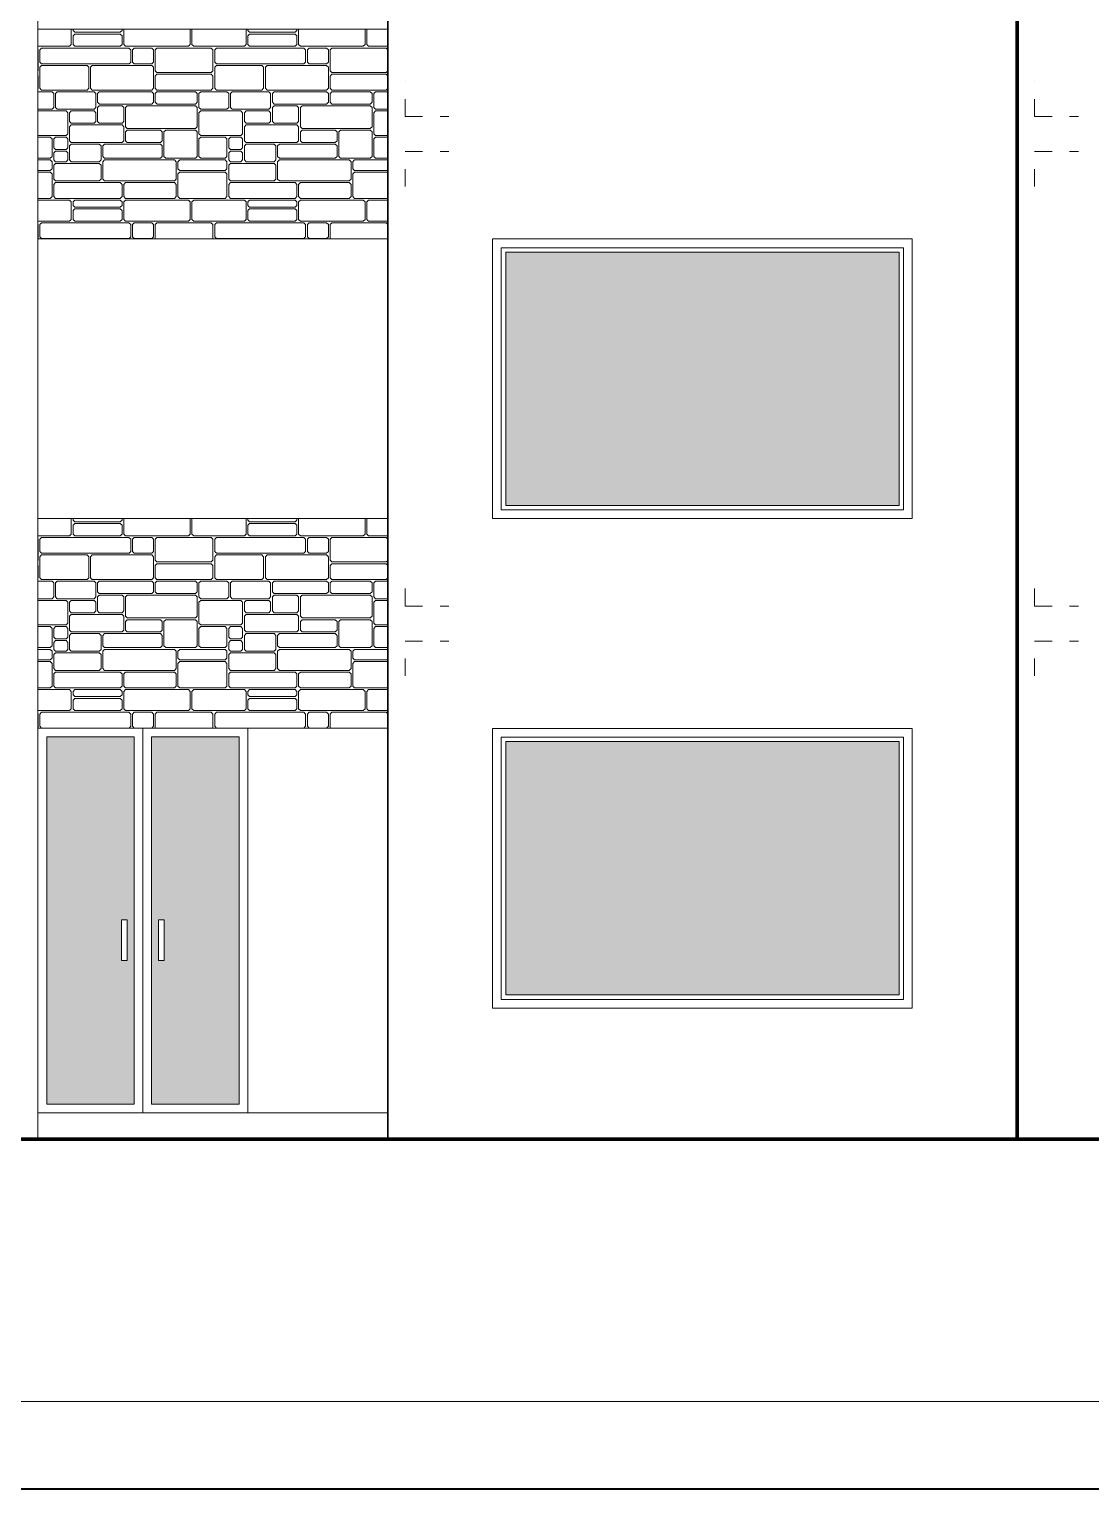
# Model space of a CAD drawing. Header units: inches. Extents: x 155.3 to 248.5, y 20.6 to 88.6.
# Drawn here: x 175.57 to 181.65, y 20.57 to 28.92 of the extents above; entities that cross this region are included whole.
import ezdxf

# ---------------------------------------------------------------- set-up
doc = ezdxf.new("R2010")
doc.units = ezdxf.units.IN
doc.header["$MEASUREMENT"] = 0
doc.linetypes.add('DASHED', pattern=[0.75, 0.5, -0.25])
doc.layers.add('MURO', color=7, linetype='Continuous')
doc.layers.add('TEXTURAS', color=251, linetype='Continuous')

msp = doc.modelspace()

# ---------------------------------------------------------------- hatches: boundary and pattern name
at = {"layer": 'TEXTURAS', "lineweight": 0}
h = msp.add_hatch(dxfattribs=at)
h.set_pattern_fill('LIMESTN', color=252, scale=0.1, style=0, double=1, pattern_type=2)
h.set_pattern_definition([(180, (177.6144, 28.6695), (-1, 1), [0.31, -0.69]), (180, (177.6144, 28.6595), (-1, 1), [0.31, -0.69]), (180, (177.5244, 28.3495), (-1, 1), [0.39, -0.61]), (180, (176.7844, 28.3095), (-1, 1), [0.23, -0.77]), (180, (177.1044, 28.3695), (-1, 1), [0.29, -0.71]), (180, (176.7844, 28.2195), (-1, 1), [0.06, -0.94]), (180, (176.7844, 28.2295), (-1, 1), [0.06, -0.94]), (180, (176.9744, 28.1495), (-1, 1), [0.25, -0.75]), (180, (177.0944, 27.8895), (-1, 1), [0.26, -0.74]), (180, (177.0944, 27.8995), (-1, 1), [0.26, -0.74]), (180, (176.6944, 28.1095), (-1, 1), [0.26, -0.74]), (180, (176.6944, 28.0995), (-1, 1), [0.26, -0.74]), (180, (177.6144, 28.5695), (-1, 1), [0.31, -0.03, 0.34, -0.03, 0.26, -0.03]), (180, (177.5244, 28.1795), (-1, 1), [0.17, -0.03, 0.32, -0.31, 0.14, -0.03]), (180, (177.4044, 27.9495), (-1, 1), [0.28, -0.03, 0.37, -0.03, 0.26, -0.03]), (180, (177.4844, 27.9395), (-1, 1), [0.36, -0.03, 0.26, -0.03, 0.29, -0.03]), (180, (177.4844, 27.8195), (-1, 1), [0.36, -0.03, 0.26, -0.03, 0.29, -0.03]), (180, (177.4044, 28.1695), (-1, 1), [0.4, -0.31, 0.26, -0.03]), (180, (177.4044, 28.0395), (-1, 1), [0.28, -0.03, 0.37, -0.32]), (180, (177.5244, 28.5595), (-1, 1), [0.22, -0.03, 0.3, -0.45]), (180, (176.9444, 28.5595), (-1, 1), [0.21, -0.03, 0.15, -0.61]), (180, (177.5244, 28.4895), (-1, 1), [0.22, -0.03, 0.3, -0.45]), (180, (177.2744, 27.7195), (-1, 1), [0.1, -0.03, 0.5, -0.37]), (180, (177.2744, 28.7095), (-1, 1), [0.34, -0.03, 0.26, -0.37]), (180, (177.5244, 28.4795), (-1, 1), [0.39, -0.03, 0.13, -0.45]), (180, (177.5244, 28.3395), (-1, 1), [0.17, -0.03, 0.19, -0.61]), (180, (176.9444, 28.4595), (-1, 1), [0.21, -0.03, 0.15, -0.61]), (180, (176.9444, 28.4495), (-1, 1), [0.13, -0.03, 0.23, -0.61]), (180, (177.3244, 28.2695), (-1, 1), [0.19, -0.03, 0.29, -0.49]), (180, (177.1044, 28.3795), (-1, 1), [0.13, -0.03, 0.13, -0.71]), (180, (176.7844, 28.2995), (-1, 1), [0.06, -0.03, 0.14, -0.77]), (180, (177.3244, 28.2595), (-1, 1), [0.32, -0.03, 0.16, -0.49]), (180, (176.9744, 28.1595), (-1, 1), [0.16, -0.03, 0.06, -0.75]), (180, (177.4044, 28.0495), (-1, 1), [0.4, -0.03, 0.25, -0.32]), (180, (177.6144, 27.8095), (-1, 1), [0.31, -0.03, 0.1, -0.03, 0.5, -0.03]), (90, (177.2844, 27.7295), (1, 1), [0.07, -0.7, 0.05, -0.03, 0.12, -0.03]), (90, (177.5444, 28.1895), (1, 1), [0.1, -0.03, 0.12, -0.03, 0.08, -0.64]), (90, (177.5344, 28.1895), (1, 1), [0.14, -0.03, 0.11, -0.03, 0.05, -0.64]), (90, (176.7944, 28.1695), (1, 1), [0.04, -0.03, 0.05, -0.03, 0.12, -0.73]), (90, (176.8044, 28.1695), (1, 1), [0.08, -0.03, 0.08, -0.03, 0.05, -0.73]), (90, (177.1044, 27.8295), (1, 1), [0.05, -0.03, 0.02, -0.03, 0.07, -0.8]), (90, (176.7044, 27.9595), (1, 1), [0.13, -0.03, 0.04, -0.03, 0.1, -0.67]), (90, (177.1644, 27.7295), (1, 1), [0.07, -0.93]), (90, (177.1544, 27.7295), (1, 1), [0.07, -0.93]), (90, (177.6244, 28.5795), (1, 1), [0.07, -0.03, 0.12, -0.78]), (90, (176.6344, 27.7295), (1, 1), [0.07, -0.78, 0.12, -0.03]), (90, (176.9644, 28.3895), (1, 1), [0.08, -0.03, 0.05, -0.84]), (90, (177.3344, 28.1895), (1, 1), [0.06, -0.03, 0.05, -0.86]), (90, (177.1244, 28.2795), (1, 1), [0.05, -0.03, 0.11, -0.81]), (90, (177.1144, 28.2795), (1, 1), [0.08, -0.03, 0.08, -0.81]), (90, (176.9544, 28.3895), (1, 1), [0.05, -0.03, 0.08, -0.84]), (90, (176.9844, 28.0595), (1, 1), [0.08, -0.03, 0.08, -0.81]), (90, (176.9944, 28.0595), (1, 1), [0.1, -0.03, 0.06, -0.81]), (90, (176.7144, 28.1695), (1, 1), [0.04, -0.03, 0.05, -0.88]), (90, (177.4144, 27.9595), (1, 1), [0.07, -0.03, 0.1, -0.8]), (90, (177.1144, 27.8295), (1, 1), [0.1, -0.03, 0.07, -0.8]), (90, (176.7144, 27.9595), (1, 1), [0.07, -0.03, 0.08, -0.82]), (90, (176.8244, 27.8295), (1, 1), [0.05, -0.03, 0.02, -0.9]), (90, (177.4244, 27.9595), (1, 1), [0.13, -0.03, 0.04, -0.8]), (90, (176.9244, 28.5795), (1, 1), [0.12, -0.88]), (90, (176.9144, 28.5795), (1, 1), [0.12, -0.88]), (90, (176.7144, 28.4695), (1, 1), [0.08, -0.92]), (90, (177.3444, 28.1895), (1, 1), [0.14, -0.86]), (90, (176.7244, 28.4695), (1, 1), [0.08, -0.92]), (90, (177.5044, 27.8295), (1, 1), [0.1, -0.9]), (90, (177.4944, 27.8295), (1, 1), [0.1, -0.9]), (90, (176.8144, 27.8295), (1, 1), [0.1, -0.9]), (90, (177.2944, 28.4995), (1, 1), [0.05, -0.03, 0.07, -0.03, 0.12, -0.7]), (135, (177.28436, 27.7995), (0, 1), [0.01414, -1.40007]), (135, (177.17436, 27.7195), (0, 1), [0.01414, -1.40007]), (135, (177.15436, 27.7995), (0, 1), [0.01414, -1.40007]), (135, (176.64436, 27.7195), (0, 1), [0.01414, -1.40007]), (135, (177.62436, 27.7995), (0, 1), [0.01414, -1.40007]), (135, (177.30436, 28.6695), (0, 1), [0.01414, -1.40007]), (135, (177.30436, 28.5695), (0, 1), [0.01414, -1.40007]), (135, (177.30436, 28.4895), (0, 1), [0.01414, -1.40007]), (135, (177.62436, 28.6495), (0, 1), [0.01414, -1.40007]), (135, (176.93436, 28.5695), (0, 1), [0.01414, -1.40007]), (135, (176.64436, 28.5695), (0, 1), [0.01414, -1.40007]), (135, (177.28436, 28.6995), (0, 1), [0.01414, -1.40007]), (135, (176.91436, 28.6995), (0, 1), [0.01414, -1.40007]), (135, (177.53436, 28.5495), (0, 1), [0.01414, -1.40007]), (135, (177.53436, 28.4695), (0, 1), [0.01414, -1.40007]), (135, (177.13436, 28.3495), (0, 1), [0.01414, -1.40007]), (135, (177.11436, 28.4695), (0, 1), [0.01414, -1.40007]), (135, (176.97436, 28.3795), (0, 1), [0.01414, -1.40007]), (135, (177.28436, 28.5495), (0, 1), [0.01414, -1.40007]), (135, (176.97436, 28.4895), (0, 1), [0.01414, -1.40007]), (135, (176.95436, 28.5495), (0, 1), [0.01414, -1.40007]), (135, (176.73436, 28.4595), (0, 1), [0.01414, -1.40007]), (135, (177.53436, 28.3295), (0, 1), [0.01414, -1.40007]), (135, (177.35436, 28.1795), (0, 1), [0.01414, -1.40007]), (135, (176.71436, 28.5495), (0, 1), [0.01414, -1.40007]), (135, (177.55436, 28.4595), (0, 1), [0.01414, -1.40007]), (135, (176.79436, 28.4395), (0, 1), [0.01414, -1.40007]), (135, (176.95436, 28.4395), (0, 1), [0.01414, -1.40007]), (135, (176.81436, 28.3795), (0, 1), [0.01414, -1.40007]), (135, (177.11436, 28.3595), (0, 1), [0.01414, -1.40007]), (135, (176.79436, 28.2095), (0, 1), [0.01414, -1.40007]), (135, (176.79436, 28.2895), (0, 1), [0.01414, -1.40007]), (135, (176.72436, 28.2295), (0, 1), [0.01414, -1.40007]), (135, (176.72436, 28.1595), (0, 1), [0.01414, -1.40007]), (135, (176.81436, 28.2695), (0, 1), [0.01414, -1.40007]), (135, (176.98436, 28.2495), (0, 1), [0.01414, -1.40007]), (135, (177.33436, 28.2495), (0, 1), [0.01414, -1.40007]), (135, (177.00436, 28.1795), (0, 1), [0.01414, -1.40007]), (135, (177.55436, 28.3095), (0, 1), [0.01414, -1.40007]), (135, (177.55436, 28.1795), (0, 1), [0.01414, -1.40007]), (135, (177.33436, 28.3295), (0, 1), [0.01414, -1.40007]), (135, (177.13436, 28.2695), (0, 1), [0.01414, -1.40007]), (135, (176.81436, 28.1595), (0, 1), [0.01414, -1.40007]), (135, (176.98436, 28.1395), (0, 1), [0.01414, -1.40007]), (135, (176.70436, 28.2895), (0, 1), [0.01414, -1.40007]), (135, (177.41436, 28.1595), (0, 1), [0.01414, -1.40007]), (135, (177.00436, 28.0495), (0, 1), [0.01414, -1.40007]), (135, (176.70436, 28.1595), (0, 1), [0.01414, -1.40007]), (135, (176.72436, 28.0495), (0, 1), [0.01414, -1.40007]), (135, (177.10436, 27.9295), (0, 1), [0.01414, -1.40007]), (135, (176.83436, 27.8995), (0, 1), [0.01414, -1.40007]), (135, (177.10436, 27.8795), (0, 1), [0.01414, -1.40007]), (135, (176.83436, 27.8195), (0, 1), [0.01414, -1.40007]), (135, (177.41436, 28.0295), (0, 1), [0.01414, -1.40007]), (135, (177.12436, 27.9495), (0, 1), [0.01414, -1.40007]), (135, (177.10436, 28.0295), (0, 1), [0.01414, -1.40007]), (135, (176.72436, 27.9495), (0, 1), [0.01414, -1.40007]), (135, (177.43436, 27.9495), (0, 1), [0.01414, -1.40007]), (135, (177.43436, 28.1095), (0, 1), [0.01414, -1.40007]), (135, (177.51436, 27.8195), (0, 1), [0.01414, -1.40007]), (135, (177.12436, 27.8195), (0, 1), [0.01414, -1.40007]), (135, (177.49436, 27.9295), (0, 1), [0.01414, -1.40007]), (135, (176.81436, 27.9295), (0, 1), [0.01414, -1.40007]), (135, (176.70436, 28.0895), (0, 1), [0.01414, -1.40007]), (45, (177.29436, 27.7995), (1, 0), [0.01414, -1.40007]), (45, (177.27436, 27.7195), (1, 0), [0.01414, -1.40007]), (45, (177.16436, 27.7995), (1, 0), [0.01414, -1.40007]), (45, (177.14436, 27.7195), (1, 0), [0.01414, -1.40007]), (45, (176.63436, 27.7995), (1, 0), [0.01414, -1.40007]), (45, (177.61436, 28.6695), (1, 0), [0.01414, -1.40007]), (45, (177.29436, 28.6495), (1, 0), [0.01414, -1.40007]), (45, (177.29436, 28.5495), (1, 0), [0.01414, -1.40007]), (45, (177.27436, 28.5695), (1, 0), [0.01414, -1.40007]), (45, (176.92436, 28.6995), (1, 0), [0.01414, -1.40007]), (45, (176.63436, 28.6995), (1, 0), [0.01414, -1.40007]), (45, (176.90436, 28.5695), (1, 0), [0.01414, -1.40007]), (45, (177.61436, 28.5695), (1, 0), [0.01414, -1.40007]), (45, (177.52436, 28.4895), (1, 0), [0.01414, -1.40007]), (45, (177.52436, 28.3495), (1, 0), [0.01414, -1.40007]), (45, (177.52436, 28.1795), (1, 0), [0.01414, -1.40007]), (45, (177.12436, 28.4695), (1, 0), [0.01414, -1.40007]), (45, (177.10436, 28.3795), (1, 0), [0.01414, -1.40007]), (45, (176.96436, 28.4695), (1, 0), [0.01414, -1.40007]), (45, (177.27436, 28.4895), (1, 0), [0.01414, -1.40007]), (45, (176.96436, 28.5495), (1, 0), [0.01414, -1.40007]), (45, (176.94436, 28.4595), (1, 0), [0.01414, -1.40007]), (45, (176.72436, 28.5495), (1, 0), [0.01414, -1.40007]), (45, (177.54436, 28.5495), (1, 0), [0.01414, -1.40007]), (45, (177.34436, 28.3295), (1, 0), [0.01414, -1.40007]), (45, (176.70436, 28.4595), (1, 0), [0.01414, -1.40007]), (45, (176.94436, 28.3795), (1, 0), [0.01414, -1.40007]), (45, (176.80436, 28.4395), (1, 0), [0.01414, -1.40007]), (45, (176.71436, 28.2895), (1, 0), [0.01414, -1.40007]), (45, (176.78436, 28.2295), (1, 0), [0.01414, -1.40007]), (45, (176.71436, 28.2095), (1, 0), [0.01414, -1.40007]), (45, (176.78436, 28.1595), (1, 0), [0.01414, -1.40007]), (45, (177.54436, 28.4395), (1, 0), [0.01414, -1.40007]), (45, (177.54436, 28.2895), (1, 0), [0.01414, -1.40007]), (45, (177.12436, 28.3295), (1, 0), [0.01414, -1.40007]), (45, (177.32436, 28.2695), (1, 0), [0.01414, -1.40007]), (45, (177.10436, 28.2695), (1, 0), [0.01414, -1.40007]), (45, (176.80436, 28.3595), (1, 0), [0.01414, -1.40007]), (45, (176.78436, 28.3095), (1, 0), [0.01414, -1.40007]), (45, (176.80436, 28.2495), (1, 0), [0.01414, -1.40007]), (45, (176.97436, 28.1595), (1, 0), [0.01414, -1.40007]), (45, (176.99436, 28.2495), (1, 0), [0.01414, -1.40007]), (45, (177.32436, 28.1795), (1, 0), [0.01414, -1.40007]), (45, (176.69436, 28.1795), (1, 0), [0.01414, -1.40007]), (45, (176.97436, 28.0495), (1, 0), [0.01414, -1.40007]), (45, (176.99436, 28.1595), (1, 0), [0.01414, -1.40007]), (45, (177.40436, 28.0495), (1, 0), [0.01414, -1.40007]), (45, (176.71436, 28.1395), (1, 0), [0.01414, -1.40007]), (45, (176.82436, 27.9295), (1, 0), [0.01414, -1.40007]), (45, (177.09436, 27.8995), (1, 0), [0.01414, -1.40007]), (45, (176.82436, 27.8795), (1, 0), [0.01414, -1.40007]), (45, (177.09436, 27.8195), (1, 0), [0.01414, -1.40007]), (45, (177.40436, 27.9495), (1, 0), [0.01414, -1.40007]), (45, (177.11436, 28.0295), (1, 0), [0.01414, -1.40007]), (45, (177.09436, 27.9495), (1, 0), [0.01414, -1.40007]), (45, (176.71436, 28.0295), (1, 0), [0.01414, -1.40007]), (45, (177.42436, 28.1595), (1, 0), [0.01414, -1.40007]), (45, (177.42436, 28.0895), (1, 0), [0.01414, -1.40007]), (45, (177.50436, 27.9295), (1, 0), [0.01414, -1.40007]), (45, (177.11436, 27.9295), (1, 0), [0.01414, -1.40007]), (45, (177.48436, 27.8195), (1, 0), [0.01414, -1.40007]), (45, (176.80436, 27.8195), (1, 0), [0.01414, -1.40007]), (45, (176.69436, 28.1095), (1, 0), [0.01414, -1.40007]), (45, (176.69436, 27.9495), (1, 0), [0.01414, -1.40007])])
h.paths.add_polyline_path([(175.6244, 28.4182), (175.6244, 28.9182), (177.6244, 28.9182), (177.6244, 28.4182)])
h.paths.add_polyline_path([(175.6244, 28.2182), (175.6244, 28.4182), (177.6244, 28.4182), (177.6244, 28.2182)])
h.paths.add_polyline_path([(177.6244, 28.2182), (177.6244, 27.7195), (175.6244, 27.7195), (175.6244, 28.2182)])
h = msp.add_hatch(color=252, dxfattribs=at)
h.set_gradient(color1=(91, 91, 91), one_color=1, tint=1, name='CYLINDER')
h.paths.add_polyline_path([(180.5494, 26.1932), (180.5494, 27.6432), (178.2994, 27.6432), (178.2994, 26.1932)])
h = msp.add_hatch(dxfattribs=at)
h.set_pattern_fill('LIMESTN', color=252, scale=0.1, style=0, double=1, pattern_type=2)
h.set_pattern_definition([(180, (177.6144, 25.8695), (-1, 1), [0.31, -0.69]), (180, (177.6144, 25.8595), (-1, 1), [0.31, -0.69]), (180, (177.5244, 25.5495), (-1, 1), [0.39, -0.61]), (180, (176.7844, 25.5095), (-1, 1), [0.23, -0.77]), (180, (177.1044, 25.5695), (-1, 1), [0.29, -0.71]), (180, (176.7844, 25.4195), (-1, 1), [0.06, -0.94]), (180, (176.7844, 25.4295), (-1, 1), [0.06, -0.94]), (180, (176.9744, 25.3495), (-1, 1), [0.25, -0.75]), (180, (177.0944, 25.0895), (-1, 1), [0.26, -0.74]), (180, (177.0944, 25.0995), (-1, 1), [0.26, -0.74]), (180, (176.6944, 25.3095), (-1, 1), [0.26, -0.74]), (180, (176.6944, 25.2995), (-1, 1), [0.26, -0.74]), (180, (177.6144, 25.7695), (-1, 1), [0.31, -0.03, 0.34, -0.03, 0.26, -0.03]), (180, (177.5244, 25.3795), (-1, 1), [0.17, -0.03, 0.32, -0.31, 0.14, -0.03]), (180, (177.4044, 25.1495), (-1, 1), [0.28, -0.03, 0.37, -0.03, 0.26, -0.03]), (180, (177.4844, 25.1395), (-1, 1), [0.36, -0.03, 0.26, -0.03, 0.29, -0.03]), (180, (177.4844, 25.0195), (-1, 1), [0.36, -0.03, 0.26, -0.03, 0.29, -0.03]), (180, (177.4044, 25.3695), (-1, 1), [0.4, -0.31, 0.26, -0.03]), (180, (177.4044, 25.2395), (-1, 1), [0.28, -0.03, 0.37, -0.32]), (180, (177.5244, 25.7595), (-1, 1), [0.22, -0.03, 0.3, -0.45]), (180, (176.9444, 25.7595), (-1, 1), [0.21, -0.03, 0.15, -0.61]), (180, (177.5244, 25.6895), (-1, 1), [0.22, -0.03, 0.3, -0.45]), (180, (177.2744, 24.9195), (-1, 1), [0.1, -0.03, 0.5, -0.37]), (180, (177.2744, 25.9095), (-1, 1), [0.34, -0.03, 0.26, -0.37]), (180, (177.5244, 25.6795), (-1, 1), [0.39, -0.03, 0.13, -0.45]), (180, (177.5244, 25.5395), (-1, 1), [0.17, -0.03, 0.19, -0.61]), (180, (176.9444, 25.6595), (-1, 1), [0.21, -0.03, 0.15, -0.61]), (180, (176.9444, 25.6495), (-1, 1), [0.13, -0.03, 0.23, -0.61]), (180, (177.3244, 25.4695), (-1, 1), [0.19, -0.03, 0.29, -0.49]), (180, (177.1044, 25.5795), (-1, 1), [0.13, -0.03, 0.13, -0.71]), (180, (176.7844, 25.4995), (-1, 1), [0.06, -0.03, 0.14, -0.77]), (180, (177.3244, 25.4595), (-1, 1), [0.32, -0.03, 0.16, -0.49]), (180, (176.9744, 25.3595), (-1, 1), [0.16, -0.03, 0.06, -0.75]), (180, (177.4044, 25.2495), (-1, 1), [0.4, -0.03, 0.25, -0.32]), (180, (177.6144, 25.0095), (-1, 1), [0.31, -0.03, 0.1, -0.03, 0.5, -0.03]), (90, (177.2844, 24.9295), (1, 1), [0.07, -0.7, 0.05, -0.03, 0.12, -0.03]), (90, (177.5444, 25.3895), (1, 1), [0.1, -0.03, 0.12, -0.03, 0.08, -0.64]), (90, (177.5344, 25.3895), (1, 1), [0.14, -0.03, 0.11, -0.03, 0.05, -0.64]), (90, (176.7944, 25.3695), (1, 1), [0.04, -0.03, 0.05, -0.03, 0.12, -0.73]), (90, (176.8044, 25.3695), (1, 1), [0.08, -0.03, 0.08, -0.03, 0.05, -0.73]), (90, (177.1044, 25.0295), (1, 1), [0.05, -0.03, 0.02, -0.03, 0.07, -0.8]), (90, (176.7044, 25.1595), (1, 1), [0.13, -0.03, 0.04, -0.03, 0.1, -0.67]), (90, (177.1644, 24.9295), (1, 1), [0.07, -0.93]), (90, (177.1544, 24.9295), (1, 1), [0.07, -0.93]), (90, (177.6244, 25.7795), (1, 1), [0.07, -0.03, 0.12, -0.78]), (90, (176.6344, 24.9295), (1, 1), [0.07, -0.78, 0.12, -0.03]), (90, (176.9644, 25.5895), (1, 1), [0.08, -0.03, 0.05, -0.84]), (90, (177.3344, 25.3895), (1, 1), [0.06, -0.03, 0.05, -0.86]), (90, (177.1244, 25.4795), (1, 1), [0.05, -0.03, 0.11, -0.81]), (90, (177.1144, 25.4795), (1, 1), [0.08, -0.03, 0.08, -0.81]), (90, (176.9544, 25.5895), (1, 1), [0.05, -0.03, 0.08, -0.84]), (90, (176.9844, 25.2595), (1, 1), [0.08, -0.03, 0.08, -0.81]), (90, (176.9944, 25.2595), (1, 1), [0.1, -0.03, 0.06, -0.81]), (90, (176.7144, 25.3695), (1, 1), [0.04, -0.03, 0.05, -0.88]), (90, (177.4144, 25.1595), (1, 1), [0.07, -0.03, 0.1, -0.8]), (90, (177.1144, 25.0295), (1, 1), [0.1, -0.03, 0.07, -0.8]), (90, (176.7144, 25.1595), (1, 1), [0.07, -0.03, 0.08, -0.82]), (90, (176.8244, 25.0295), (1, 1), [0.05, -0.03, 0.02, -0.9]), (90, (177.4244, 25.1595), (1, 1), [0.13, -0.03, 0.04, -0.8]), (90, (176.9244, 25.7795), (1, 1), [0.12, -0.88]), (90, (176.9144, 25.7795), (1, 1), [0.12, -0.88]), (90, (176.7144, 25.6695), (1, 1), [0.08, -0.92]), (90, (177.3444, 25.3895), (1, 1), [0.14, -0.86]), (90, (176.7244, 25.6695), (1, 1), [0.08, -0.92]), (90, (177.5044, 25.0295), (1, 1), [0.1, -0.9]), (90, (177.4944, 25.0295), (1, 1), [0.1, -0.9]), (90, (176.8144, 25.0295), (1, 1), [0.1, -0.9]), (90, (177.2944, 25.6995), (1, 1), [0.05, -0.03, 0.07, -0.03, 0.12, -0.7]), (135, (177.28436, 24.9995), (0, 1), [0.01414, -1.40007]), (135, (177.17436, 24.9195), (0, 1), [0.01414, -1.40007]), (135, (177.15436, 24.9995), (0, 1), [0.01414, -1.40007]), (135, (176.64436, 24.9195), (0, 1), [0.01414, -1.40007]), (135, (177.62436, 24.9995), (0, 1), [0.01414, -1.40007]), (135, (177.30436, 25.8695), (0, 1), [0.01414, -1.40007]), (135, (177.30436, 25.7695), (0, 1), [0.01414, -1.40007]), (135, (177.30436, 25.6895), (0, 1), [0.01414, -1.40007]), (135, (177.62436, 25.8495), (0, 1), [0.01414, -1.40007]), (135, (176.93436, 25.7695), (0, 1), [0.01414, -1.40007]), (135, (176.64436, 25.7695), (0, 1), [0.01414, -1.40007]), (135, (177.28436, 25.8995), (0, 1), [0.01414, -1.40007]), (135, (176.91436, 25.8995), (0, 1), [0.01414, -1.40007]), (135, (177.53436, 25.7495), (0, 1), [0.01414, -1.40007]), (135, (177.53436, 25.6695), (0, 1), [0.01414, -1.40007]), (135, (177.13436, 25.5495), (0, 1), [0.01414, -1.40007]), (135, (177.11436, 25.6695), (0, 1), [0.01414, -1.40007]), (135, (176.97436, 25.5795), (0, 1), [0.01414, -1.40007]), (135, (177.28436, 25.7495), (0, 1), [0.01414, -1.40007]), (135, (176.97436, 25.6895), (0, 1), [0.01414, -1.40007]), (135, (176.95436, 25.7495), (0, 1), [0.01414, -1.40007]), (135, (176.73436, 25.6595), (0, 1), [0.01414, -1.40007]), (135, (177.53436, 25.5295), (0, 1), [0.01414, -1.40007]), (135, (177.35436, 25.3795), (0, 1), [0.01414, -1.40007]), (135, (176.71436, 25.7495), (0, 1), [0.01414, -1.40007]), (135, (177.55436, 25.6595), (0, 1), [0.01414, -1.40007]), (135, (176.79436, 25.6395), (0, 1), [0.01414, -1.40007]), (135, (176.95436, 25.6395), (0, 1), [0.01414, -1.40007]), (135, (176.81436, 25.5795), (0, 1), [0.01414, -1.40007]), (135, (177.11436, 25.5595), (0, 1), [0.01414, -1.40007]), (135, (176.79436, 25.4095), (0, 1), [0.01414, -1.40007]), (135, (176.79436, 25.4895), (0, 1), [0.01414, -1.40007]), (135, (176.72436, 25.4295), (0, 1), [0.01414, -1.40007]), (135, (176.72436, 25.3595), (0, 1), [0.01414, -1.40007]), (135, (176.81436, 25.4695), (0, 1), [0.01414, -1.40007]), (135, (176.98436, 25.4495), (0, 1), [0.01414, -1.40007]), (135, (177.33436, 25.4495), (0, 1), [0.01414, -1.40007]), (135, (177.00436, 25.3795), (0, 1), [0.01414, -1.40007]), (135, (177.55436, 25.5095), (0, 1), [0.01414, -1.40007]), (135, (177.55436, 25.3795), (0, 1), [0.01414, -1.40007]), (135, (177.33436, 25.5295), (0, 1), [0.01414, -1.40007]), (135, (177.13436, 25.4695), (0, 1), [0.01414, -1.40007]), (135, (176.81436, 25.3595), (0, 1), [0.01414, -1.40007]), (135, (176.98436, 25.3395), (0, 1), [0.01414, -1.40007]), (135, (176.70436, 25.4895), (0, 1), [0.01414, -1.40007]), (135, (177.41436, 25.3595), (0, 1), [0.01414, -1.40007]), (135, (177.00436, 25.2495), (0, 1), [0.01414, -1.40007]), (135, (176.70436, 25.3595), (0, 1), [0.01414, -1.40007]), (135, (176.72436, 25.2495), (0, 1), [0.01414, -1.40007]), (135, (177.10436, 25.1295), (0, 1), [0.01414, -1.40007]), (135, (176.83436, 25.0995), (0, 1), [0.01414, -1.40007]), (135, (177.10436, 25.0795), (0, 1), [0.01414, -1.40007]), (135, (176.83436, 25.0195), (0, 1), [0.01414, -1.40007]), (135, (177.41436, 25.2295), (0, 1), [0.01414, -1.40007]), (135, (177.12436, 25.1495), (0, 1), [0.01414, -1.40007]), (135, (177.10436, 25.2295), (0, 1), [0.01414, -1.40007]), (135, (176.72436, 25.1495), (0, 1), [0.01414, -1.40007]), (135, (177.43436, 25.1495), (0, 1), [0.01414, -1.40007]), (135, (177.43436, 25.3095), (0, 1), [0.01414, -1.40007]), (135, (177.51436, 25.0195), (0, 1), [0.01414, -1.40007]), (135, (177.12436, 25.0195), (0, 1), [0.01414, -1.40007]), (135, (177.49436, 25.1295), (0, 1), [0.01414, -1.40007]), (135, (176.81436, 25.1295), (0, 1), [0.01414, -1.40007]), (135, (176.70436, 25.2895), (0, 1), [0.01414, -1.40007]), (45, (177.29436, 24.9995), (1, 0), [0.01414, -1.40007]), (45, (177.27436, 24.9195), (1, 0), [0.01414, -1.40007]), (45, (177.16436, 24.9995), (1, 0), [0.01414, -1.40007]), (45, (177.14436, 24.9195), (1, 0), [0.01414, -1.40007]), (45, (176.63436, 24.9995), (1, 0), [0.01414, -1.40007]), (45, (177.61436, 25.8695), (1, 0), [0.01414, -1.40007]), (45, (177.29436, 25.8495), (1, 0), [0.01414, -1.40007]), (45, (177.29436, 25.7495), (1, 0), [0.01414, -1.40007]), (45, (177.27436, 25.7695), (1, 0), [0.01414, -1.40007]), (45, (176.92436, 25.8995), (1, 0), [0.01414, -1.40007]), (45, (176.63436, 25.8995), (1, 0), [0.01414, -1.40007]), (45, (176.90436, 25.7695), (1, 0), [0.01414, -1.40007]), (45, (177.61436, 25.7695), (1, 0), [0.01414, -1.40007]), (45, (177.52436, 25.6895), (1, 0), [0.01414, -1.40007]), (45, (177.52436, 25.5495), (1, 0), [0.01414, -1.40007]), (45, (177.52436, 25.3795), (1, 0), [0.01414, -1.40007]), (45, (177.12436, 25.6695), (1, 0), [0.01414, -1.40007]), (45, (177.10436, 25.5795), (1, 0), [0.01414, -1.40007]), (45, (176.96436, 25.6695), (1, 0), [0.01414, -1.40007]), (45, (177.27436, 25.6895), (1, 0), [0.01414, -1.40007]), (45, (176.96436, 25.7495), (1, 0), [0.01414, -1.40007]), (45, (176.94436, 25.6595), (1, 0), [0.01414, -1.40007]), (45, (176.72436, 25.7495), (1, 0), [0.01414, -1.40007]), (45, (177.54436, 25.7495), (1, 0), [0.01414, -1.40007]), (45, (177.34436, 25.5295), (1, 0), [0.01414, -1.40007]), (45, (176.70436, 25.6595), (1, 0), [0.01414, -1.40007]), (45, (176.94436, 25.5795), (1, 0), [0.01414, -1.40007]), (45, (176.80436, 25.6395), (1, 0), [0.01414, -1.40007]), (45, (176.71436, 25.4895), (1, 0), [0.01414, -1.40007]), (45, (176.78436, 25.4295), (1, 0), [0.01414, -1.40007]), (45, (176.71436, 25.4095), (1, 0), [0.01414, -1.40007]), (45, (176.78436, 25.3595), (1, 0), [0.01414, -1.40007]), (45, (177.54436, 25.6395), (1, 0), [0.01414, -1.40007]), (45, (177.54436, 25.4895), (1, 0), [0.01414, -1.40007]), (45, (177.12436, 25.5295), (1, 0), [0.01414, -1.40007]), (45, (177.32436, 25.4695), (1, 0), [0.01414, -1.40007]), (45, (177.10436, 25.4695), (1, 0), [0.01414, -1.40007]), (45, (176.80436, 25.5595), (1, 0), [0.01414, -1.40007]), (45, (176.78436, 25.5095), (1, 0), [0.01414, -1.40007]), (45, (176.80436, 25.4495), (1, 0), [0.01414, -1.40007]), (45, (176.97436, 25.3595), (1, 0), [0.01414, -1.40007]), (45, (176.99436, 25.4495), (1, 0), [0.01414, -1.40007]), (45, (177.32436, 25.3795), (1, 0), [0.01414, -1.40007]), (45, (176.69436, 25.3795), (1, 0), [0.01414, -1.40007]), (45, (176.97436, 25.2495), (1, 0), [0.01414, -1.40007]), (45, (176.99436, 25.3595), (1, 0), [0.01414, -1.40007]), (45, (177.40436, 25.2495), (1, 0), [0.01414, -1.40007]), (45, (176.71436, 25.3395), (1, 0), [0.01414, -1.40007]), (45, (176.82436, 25.1295), (1, 0), [0.01414, -1.40007]), (45, (177.09436, 25.0995), (1, 0), [0.01414, -1.40007]), (45, (176.82436, 25.0795), (1, 0), [0.01414, -1.40007]), (45, (177.09436, 25.0195), (1, 0), [0.01414, -1.40007]), (45, (177.40436, 25.1495), (1, 0), [0.01414, -1.40007]), (45, (177.11436, 25.2295), (1, 0), [0.01414, -1.40007]), (45, (177.09436, 25.1495), (1, 0), [0.01414, -1.40007]), (45, (176.71436, 25.2295), (1, 0), [0.01414, -1.40007]), (45, (177.42436, 25.3595), (1, 0), [0.01414, -1.40007]), (45, (177.42436, 25.2895), (1, 0), [0.01414, -1.40007]), (45, (177.50436, 25.1295), (1, 0), [0.01414, -1.40007]), (45, (177.11436, 25.1295), (1, 0), [0.01414, -1.40007]), (45, (177.48436, 25.0195), (1, 0), [0.01414, -1.40007]), (45, (176.80436, 25.0195), (1, 0), [0.01414, -1.40007]), (45, (176.69436, 25.3095), (1, 0), [0.01414, -1.40007]), (45, (176.69436, 25.1495), (1, 0), [0.01414, -1.40007])])
h.paths.add_polyline_path([(175.6244, 25.6182), (175.6244, 26.1182), (177.6244, 26.1182), (177.6244, 25.6182)])
h.paths.add_polyline_path([(175.6244, 25.4182), (175.6244, 25.6182), (177.6244, 25.6182), (177.6244, 25.4182)])
h.paths.add_polyline_path([(177.6244, 25.4182), (177.6244, 24.9195), (175.6244, 24.9195), (175.6244, 25.4182)])
h = msp.add_hatch(dxfattribs=at)
h.set_pattern_fill('AR-SAND', color=252, scale=0.025, style=0, double=1)
h.set_pattern_definition([(142.5, (86.569564, 32.403146), (0.001574834, 0.048170594), [0, -0.038, 0, -0.0425, 0, -0.040625]), (172.5, (86.569564, 32.403146), (-0.044244418, 0.07055365), [0, -0.0205, 0, -0.03425, 0, -0.013125]), (212.5, (86.600314, 32.403146), (-0.077853547, 0.000141476), [0, -0.0125, 0, -0.045, 0, -0.05875]), (222.5, (86.600314, 32.403146), (-0.075153165, 0.02194189), [0, -0.00625, 0, -0.0295, 0, -0.03375])])
h.paths.add_polyline_path([(175.6744, 22.7682), (176.1744, 22.7682), (176.1744, 24.8695), (175.6744, 24.8695)])
h.paths.add_polyline_path([(176.102, 23.823), (176.1353, 23.823), (176.1353, 23.5904), (176.102, 23.5904)], flags=16)
h.paths.add_polyline_path([(176.2744, 22.7682), (176.7744, 22.7682), (176.7744, 24.8695), (176.2744, 24.8695)])
h.paths.add_polyline_path([(176.3467, 23.823), (176.3467, 23.5904), (176.3135, 23.5904), (176.3135, 23.823)], flags=16)
h = msp.add_hatch(color=252, dxfattribs=at)
h.set_gradient(color1=(91, 91, 91), one_color=1, tint=1, name='CYLINDER')
h.paths.add_polyline_path([(180.5494, 23.3932), (180.5494, 24.8432), (178.2994, 24.8432), (178.2994, 23.3932)])

# ---------------------------------------------------------------- linework, layer by layer
at = {"lineweight": 0}
msp.add_lwpolyline([(155.8244, 54.0682), (191.0774, 54.0682), (191.0774, 21.0682), (155.8244, 21.0682)], close=True, dxfattribs=at)
at = {"layer": 'MURO', "color": 7, "lineweight": 40}
msp.add_lwpolyline([(196.7759, 54.5682), (155.3244, 54.5682), (155.3244, 20.5682), (196.7759, 20.5682)], close=True, dxfattribs=at)
at = {"layer": 'TEXTURAS', "color": 252, "lineweight": 18}
for p, q in [((175.6244, 22.5682), (175.6244, 35.4682)), ((175.6244, 35.4682), (175.6244, 22.7182))]:
    msp.add_line(p, q, dxfattribs=at)
at = {"layer": 'TEXTURAS', "color": 252, "lineweight": 80}
msp.add_line((181.2244, 35.2182), (181.2244, 22.5682), dxfattribs=at)
at = {"layer": 'TEXTURAS', "color": 252, "lineweight": 30}
msp.add_line((177.6244, 34.9182), (177.6244, 22.5682), dxfattribs=at)
at = {"layer": 'TEXTURAS', "color": 252, "lineweight": 0}
for p, q in [((177.6244, 28.9182), (175.6244, 28.9182)), ((177.6244, 27.7195), (175.6244, 27.7195)), ((177.6244, 26.1182), (175.6244, 26.1182)), ((177.6244, 24.9195), (175.6244, 24.9195)), ((176.2244, 24.9195), (176.2244, 22.7182)), ((176.8244, 24.9195), (176.8244, 22.7182)), ((175.6244, 22.7182), (177.6244, 22.7182)), ((175.6244, 22.7182), (175.6244, 22.5682))]:
    msp.add_line(p, q, dxfattribs=at)
at = {"layer": 'TEXTURAS', "color": 252, "linetype": 'DASHED', "lineweight": 0, "ltscale": 0.15}
for p, q in [((177.7244, 28.4182), (177.7244, 28.6182)), ((181.3244, 28.4182), (181.3244, 28.6182)), ((177.7244, 28.4182), (177.9744, 28.4182)), ((181.3244, 28.4182), (181.5744, 28.4182)), ((177.7244, 28.0182), (177.7244, 28.2182)), ((177.7244, 28.2182), (177.9744, 28.2182)), ((181.3244, 28.0182), (181.3244, 28.2182)), ((181.3244, 28.2182), (181.5744, 28.2182)), ((177.7244, 25.6182), (177.7244, 25.8182)), ((181.3244, 25.6182), (181.3244, 25.8182)), ((177.7244, 25.6182), (177.9744, 25.6182)), ((181.3244, 25.6182), (181.5744, 25.6182)), ((177.7244, 25.2182), (177.7244, 25.4182)), ((177.7244, 25.4182), (177.9744, 25.4182)), ((181.3244, 25.2182), (181.3244, 25.4182)), ((181.3244, 25.4182), (181.5744, 25.4182))]:
    msp.add_line(p, q, dxfattribs=at)
at = {"layer": 'TEXTURAS', "color": 252, "lineweight": 100}
msp.add_line((156.8244, 22.5682), (190.0774, 22.5682), dxfattribs=at)
at = {"layer": 'TEXTURAS', "color": 252, "lineweight": 0}
for points in [[(180.6244, 27.7182), (178.2244, 27.7182), (178.2244, 26.1182), (180.6244, 26.1182)], [(180.5744, 27.6682), (178.2744, 27.6682), (178.2744, 26.1682), (180.5744, 26.1682)], [(180.5494, 27.6432), (178.2994, 27.6432), (178.2994, 26.1932), (180.5494, 26.1932)], [(176.8244, 24.9195), (175.6244, 24.9195), (175.6244, 22.7182), (176.8244, 22.7182)], [(176.2244, 22.7182), (175.6244, 22.7182), (175.6244, 24.9195), (176.2244, 24.9195)], [(176.2244, 22.7182), (176.8244, 22.7182), (176.8244, 24.9195), (176.2244, 24.9195)], [(180.6244, 24.9182), (178.2244, 24.9182), (178.2244, 23.3182), (180.6244, 23.3182)], [(176.1744, 22.7682), (175.6744, 22.7682), (175.6744, 24.8695), (176.1744, 24.8695)], [(176.2744, 22.7682), (176.7744, 22.7682), (176.7744, 24.8695), (176.2744, 24.8695)], [(180.5744, 24.8682), (178.2744, 24.8682), (178.2744, 23.3682), (180.5744, 23.3682)], [(180.5494, 24.8432), (178.2994, 24.8432), (178.2994, 23.3932), (180.5494, 23.3932)], [(176.102, 23.823), (176.1353, 23.823), (176.1353, 23.5904), (176.102, 23.5904)], [(176.3467, 23.823), (176.3135, 23.823), (176.3135, 23.5904), (176.3467, 23.5904)]]:
    msp.add_lwpolyline(points, close=True, dxfattribs=at)

doc.saveas('drawing.dxf')
